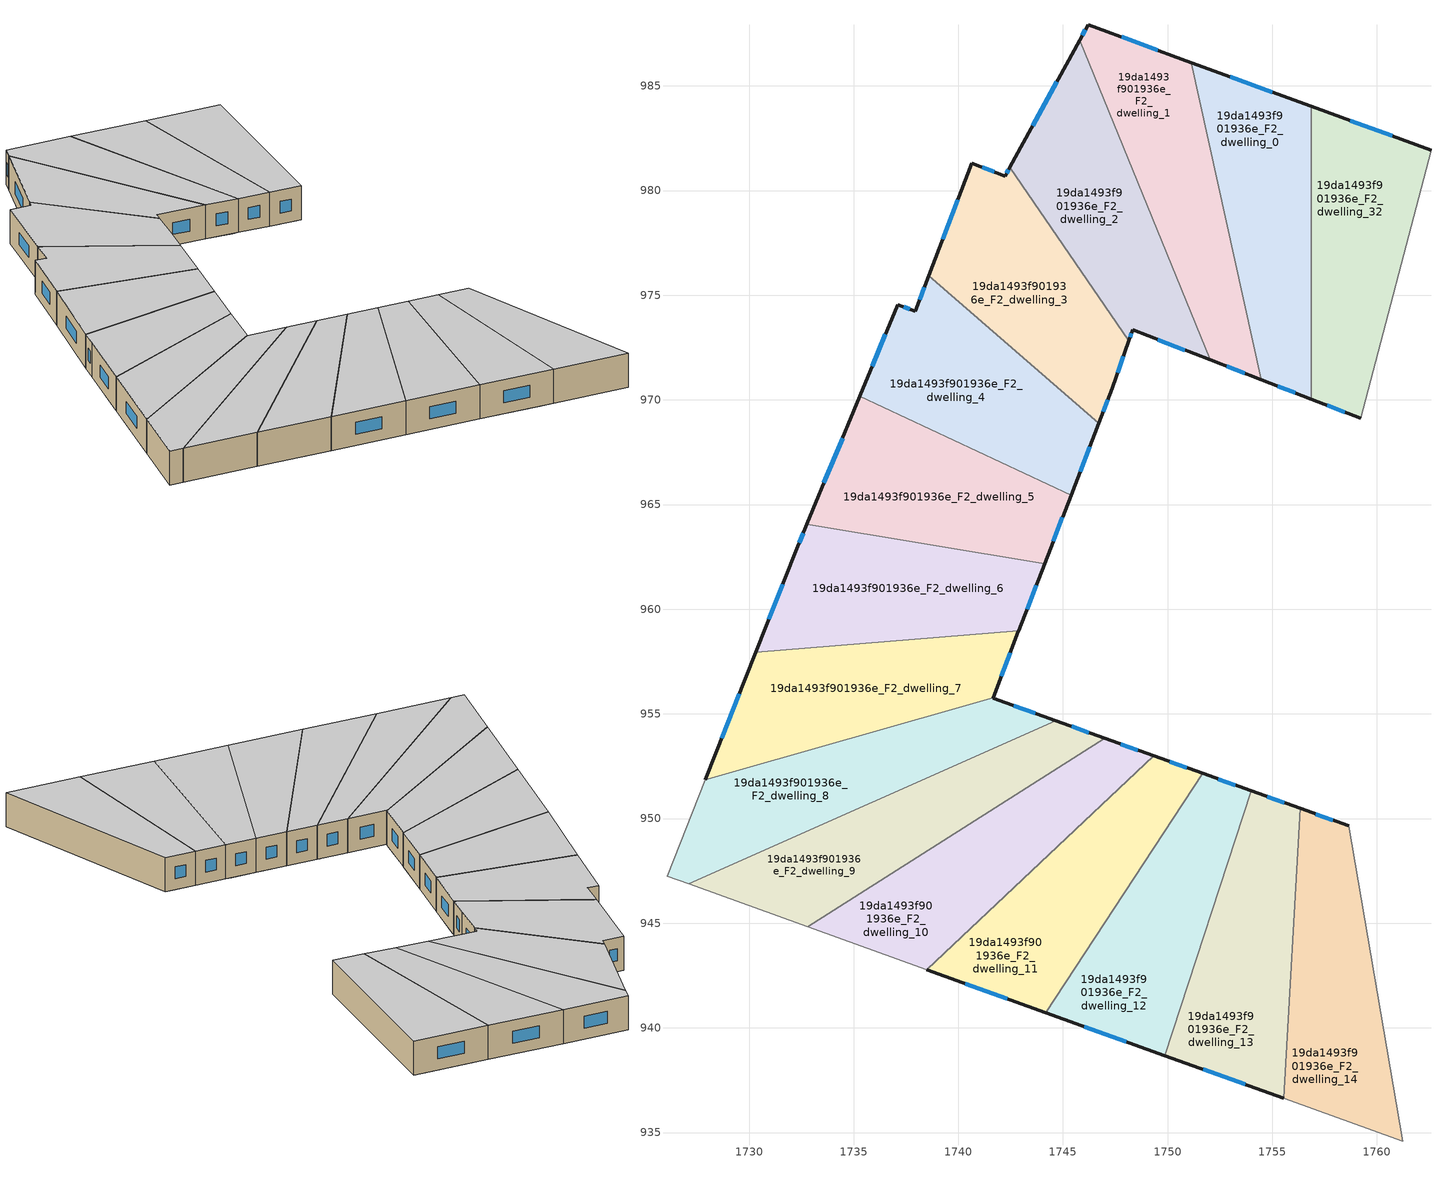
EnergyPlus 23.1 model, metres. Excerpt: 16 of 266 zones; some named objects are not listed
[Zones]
19da1493f901936e_F2_dwelling_0
 floor to 19da1493f901936e_F1_dwelling_10 (EU_floor_Construction): 1755.77,984.42 1756.41,970.21 1754.47,970.96 1751.14,986.12 z6
 floor to 19da1493f901936e_F1_dwelling_9 (EU_floor_Construction): 1756.86,984.02 1756.86,970.04 1756.41,970.21 1755.77,984.42 z6
 wall outside (EU_wall_Construction): 1754.47,970.96 1756.86,970.04 / 1756.86,984.02 1751.14,986.12 z6:9
 wall to 19da1493f901936e_F2_dwelling_1 (EU_wall_Construction): 1751.14,986.12 1754.47,970.96 z6:9
 wall to 19da1493f901936e_F2_dwelling_32 (EU_wall_Construction): 1756.86,970.04 1756.86,984.02 z6:9
 window (EU_Window_Construction): 1755.25,970.66 1756.09,970.34 / 1755,984.7 1753,985.44 z6.98:8.02
 ceiling to 19da1493f901936e_F3_dwelling_0 (EU_floor_Construction): 1756.86,970.04 1756.86,984.02 1751.14,986.12 1754.47,970.96 z9
19da1493f901936e_F2_dwelling_1
 floor to 19da1493f901936e_F1_dwelling_11 (EU_floor_Construction): 1750.21,986.46 1754.08,971.12 1752.03,971.91 1745.79,987.17 1746.2,987.92 z6
 floor to 19da1493f901936e_F1_dwelling_10 (EU_floor_Construction): 1751.14,986.12 1754.47,970.96 1754.08,971.12 1750.21,986.46 z6
 wall outside (EU_wall_Construction): 1752.03,971.91 1754.47,970.96 / 1751.14,986.12 1746.2,987.92 1745.79,987.17 z6:9
 wall to 19da1493f901936e_F2_dwelling_2 (EU_wall_Construction): 1745.79,987.17 1752.03,971.91 z6:9
 window (EU_Window_Construction): 1752.82,971.6 1753.68,971.27 / 1746.07,987.68 1745.92,987.42 / 1749.53,986.71 1747.81,987.34 z6.98:8.02
 ceiling to 19da1493f901936e_F3_dwelling_1 (EU_floor_Construction): 1754.47,970.96 1751.14,986.12 1746.2,987.92 1745.79,987.17 1752.03,971.91 z9
19da1493f901936e_F2_dwelling_10
 floor to 19da1493f901936e_F1_dwelling_20 (EU_floor_Construction): 1749.02,953.11 1737.74,943.05 1732.8,944.83 1747,953.83 z6
 floor to 19da1493f901936e_F1_dwelling_21 (EU_floor_Construction): 1749.33,952.99 1738.49,942.78 1737.74,943.05 1749.02,953.11 z6
 wall outside (EU_wall_Construction): 1749.33,953 1747,953.83 z6:9
 wall to 19da1493f901936e_F2_dwelling_11 (EU_wall_Construction): 1738.49,942.78 1749.33,953 z6:9
 wall adiabatic (EU_wall_Construction): 1732.8,944.83 1738.49,942.78 z6:9
 wall to 19da1493f901936e_F2_dwelling_9 (EU_wall_Construction): 1747,953.83 1732.8,944.83 z6:9
 window (EU_Window_Construction): 1748.57,953.27 1747.76,953.56 z6.98:8.02
 ceiling to 19da1493f901936e_F3_dwelling_10 (EU_floor_Construction): 1749.33,953 1747,953.83 1732.8,944.83 1738.49,942.78 z9
19da1493f901936e_F2_dwelling_11
 floor to 19da1493f901936e_F1_dwelling_21 (EU_floor_Construction): 1751.29,952.29 1743.26,941.06 1738.49,942.78 1749.33,952.99 z6
 floor to 19da1493f901936e_F1_dwelling_22 (EU_floor_Construction): 1751.67,952.16 1744.18,940.73 1743.26,941.06 1751.29,952.29 z6
 wall outside (EU_wall_Construction): 1751.67,952.16 1749.33,953 / 1738.49,942.78 1744.18,940.73 z6:9
 wall to 19da1493f901936e_F2_dwelling_12 (EU_wall_Construction): 1744.18,940.73 1751.67,952.16 z6:9
 window (EU_Window_Construction): 1750.91,952.43 1750.09,952.72 / 1740.34,942.11 1742.33,941.39 z6.98:8.02
 ceiling to 19da1493f901936e_F3_dwelling_11 (EU_floor_Construction): 1744.18,940.73 1751.67,952.16 1749.33,953 1738.49,942.78 z9
19da1493f901936e_F2_dwelling_12
 floor to 19da1493f901936e_F1_dwelling_22 (EU_floor_Construction): 1753.55,951.48 1748.78,939.07 1744.18,940.73 1751.67,952.16 z6
 floor to 19da1493f901936e_F1_dwelling_23 (EU_floor_Construction): 1754,951.32 1749.86,938.68 1748.78,939.07 1753.55,951.48 z6
 wall outside (EU_wall_Construction): 1754,951.32 1751.67,952.16 / 1744.18,940.73 1749.86,938.68 z6:9
 wall to 19da1493f901936e_F2_dwelling_13 (EU_wall_Construction): 1749.86,938.68 1754,951.32 z6:9
 window (EU_Window_Construction): 1753.24,951.59 1752.42,951.89 / 1746.03,940.06 1748.01,939.34 z6.98:8.02
 ceiling to 19da1493f901936e_F3_dwelling_12 (EU_floor_Construction): 1749.86,938.68 1754,951.32 1751.67,952.16 1744.18,940.73 z9
19da1493f901936e_F2_dwelling_13
 floor to 19da1493f901936e_F1_dwelling_23 (EU_floor_Construction): 1755.81,950.67 1754.29,937.08 1749.86,938.68 1754,951.32 z6
 floor to 19da1493f901936e_F1_dwelling_24 (EU_floor_Construction): 1756.33,950.49 1755.55,936.63 1754.29,937.08 1755.81,950.67 z6
 wall outside (EU_wall_Construction): 1756.33,950.49 1754,951.32 / 1749.86,938.68 1755.55,936.63 z6:9
 wall to 19da1493f901936e_F2_dwelling_14 (EU_wall_Construction): 1755.55,936.63 1756.33,950.49 z6:9
 window (EU_Window_Construction): 1755.57,950.76 1754.76,951.05 / 1751.71,938.01 1753.7,937.29 z6.98:8.02
 ceiling to 19da1493f901936e_F3_dwelling_13 (EU_floor_Construction): 1755.55,936.63 1756.33,950.49 1754,951.32 1749.86,938.68 z9
19da1493f901936e_F2_dwelling_14
 floor to 19da1493f901936e_F1_dwelling_24 (EU_floor_Construction): 1758.07,949.86 1759.81,935.09 1755.55,936.63 1756.33,950.49 z6
 floor to 19da1493f901936e_F1_dwelling_25 (EU_floor_Construction): 1758.65,949.65 1761.23,934.58 1759.81,935.09 1758.07,949.86 z6
 wall outside (EU_wall_Construction): 1758.65,949.65 1756.33,950.49 z6:9
 wall to 19da1493f901936e_F2_dwelling_15 (EU_wall_Construction): 1761.23,934.58 1758.65,949.65 z6:9
 wall adiabatic (EU_wall_Construction): 1755.55,936.63 1761.23,934.58 z6:9
 window (EU_Window_Construction): 1757.9,949.93 1757.08,950.22 z6.98:8.02
 ceiling to 19da1493f901936e_F3_dwelling_14 (EU_floor_Construction): 1761.23,934.58 1758.65,949.65 1756.33,950.49 1755.55,936.63 z9
19da1493f901936e_F2_dwelling_2
 floor to 19da1493f901936e_F1_dwelling_12 (EU_floor_Construction): 1745.39,986.45 1751.66,972.05 1748.33,973.34 1748.15,972.82 1742.47,981.12 z6
 floor to 19da1493f901936e_F1_dwelling_11 (EU_floor_Construction): 1745.79,987.17 1752.03,971.91 1751.66,972.05 1745.39,986.45 z6
 wall outside (EU_wall_Construction): 1748.15,972.82 1748.33,973.34 1752.03,971.91 / 1745.79,987.17 1742.47,981.12 z6:9
 wall to 19da1493f901936e_F2_dwelling_3 (EU_wall_Construction): 1742.47,981.12 1748.15,972.82 z6:9
 window (EU_Window_Construction): 1749.53,972.88 1750.83,972.38 / 1748.21,972.99 1748.27,973.18 / 1744.71,985.21 1743.55,983.09 z6.98:8.02
 ceiling to 19da1493f901936e_F3_dwelling_2 (EU_floor_Construction): 1752.03,971.91 1745.79,987.17 1742.47,981.12 1748.15,972.82 1748.33,973.34 z9
19da1493f901936e_F2_dwelling_3
 floor to 19da1493f901936e_F1_dwelling_13 (EU_floor_Construction): 1741.76,980.87 1747.97,972.33 1747.35,970.54 1746.71,968.89 1738.59,975.93 1740.63,981.3 z6
 floor to 19da1493f901936e_F1_dwelling_12 (EU_floor_Construction): 1742.47,981.12 1748.15,972.82 1747.97,972.33 1741.76,980.87 1742.23,980.7 z6
 wall outside (EU_wall_Construction): 1742.47,981.12 1742.23,980.7 1740.63,981.3 1738.59,975.93 / 1746.71,968.89 1747.35,970.54 1748.15,972.82 z6:9
 wall to 19da1493f901936e_F2_dwelling_4 (EU_wall_Construction): 1738.59,975.93 1746.71,968.89 z6:9
 window (EU_Window_Construction): 1742.39,980.98 1742.31,980.83 / 1747.61,971.29 1747.89,972.08 / 1746.92,969.43 1747.14,970.01 / 1739.97,979.56 1739.25,977.68 / 1741.71,980.89 1741.15,981.11 z6.98:8.02
 ceiling to 19da1493f901936e_F3_dwelling_3 (EU_floor_Construction): 1746.71,968.89 1747.35,970.54 1748.15,972.82 1742.47,981.12 1742.23,980.7 1740.63,981.3 1738.59,975.93 z9
19da1493f901936e_F2_dwelling_32
 floor to 19da1493f901936e_F1_dwelling_9 (EU_floor_Construction): 1761.32,982.39 1758.71,969.32 1756.86,970.04 1756.86,984.02 z6
 floor to 19da1493f901936e_F1_dwelling_8 (EU_floor_Construction): 1762.58,981.93 1759.23,969.12 1758.71,969.32 1761.32,982.39 z6
 wall outside (EU_wall_Construction): 1756.86,970.04 1759.23,969.12 / 1762.58,981.93 1756.86,984.02 z6:9
 wall to 19da1493f901936e_F2_dwelling_31 (EU_wall_Construction): 1759.23,969.12 1762.58,981.93 z6:9
 window (EU_Window_Construction): 1757.63,969.74 1758.46,969.42 / 1760.72,982.61 1758.72,983.34 z6.98:8.02
 ceiling to 19da1493f901936e_F3_dwelling_32 (EU_floor_Construction): 1759.23,969.12 1762.58,981.93 1756.86,984.02 1756.86,970.04 z9
19da1493f901936e_F2_dwelling_4
 floor to 19da1493f901936e_F1_dwelling_14 (EU_floor_Construction): 1746.61,968.62 1745.39,965.46 1735.29,970.17 1737.11,974.55 1737.94,974.22 1738.4,975.44 z6
 floor to 19da1493f901936e_F1_dwelling_13 (EU_floor_Construction): 1746.71,968.89 1746.61,968.62 1738.4,975.44 1738.59,975.93 z6
 wall outside (EU_wall_Construction): 1738.59,975.93 1737.94,974.22 1737.11,974.55 1735.29,970.17 / 1745.39,965.46 1746.71,968.89 z6:9
 wall to 19da1493f901936e_F2_dwelling_5 (EU_wall_Construction): 1735.29,970.17 1745.39,965.46 z6:9
 window (EU_Window_Construction): 1738.38,975.38 1738.15,974.78 / 1745.82,966.57 1746.28,967.77 / 1736.52,973.13 1735.88,971.6 / 1737.67,974.33 1737.38,974.45 z6.98:8.02
 ceiling to 19da1493f901936e_F3_dwelling_4 (EU_floor_Construction): 1745.39,965.46 1746.71,968.89 1738.59,975.93 1737.94,974.22 1737.11,974.55 1735.29,970.17 z9
19da1493f901936e_F2_dwelling_5
 floor adiabatic (EU_floor_Construction): 1745.39,965.46 1744.12,962.18 1732.75,964.05 1735.29,970.17 z6
 wall outside (EU_wall_Construction): 1744.12,962.18 1745.39,965.46 / 1735.29,970.17 1732.75,964.05 z6:9
 wall to 19da1493f901936e_F2_dwelling_6 (EU_wall_Construction): 1732.75,964.05 1744.12,962.18 z6:9
 window (EU_Window_Construction): 1744.53,963.25 1744.98,964.39 / 1734.47,968.18 1733.58,966.04 z6.98:8.02
 ceiling to 19da1493f901936e_F3_dwelling_5 (EU_floor_Construction): 1744.12,962.18 1745.39,965.46 1735.29,970.17 1732.75,964.05 z9
19da1493f901936e_F2_dwelling_6
 floor to 19da1493f901936e_F1_dwelling_16 (EU_floor_Construction): 1744.1,962.14 1742.9,959.01 1730.35,958.04 1732.22,962.77 1732.72,963.96 z6
 floor to 19da1493f901936e_F1_dwelling_15 (EU_floor_Construction): 1744.12,962.18 1744.1,962.14 1732.72,963.96 1732.75,964.05 z6
 floor to 19da1493f901936e_F1_dwelling_17 (EU_floor_Construction): 1742.9,959.01 1742.88,958.96 1730.32,957.95 1730.35,958.04 z6
 wall outside (EU_wall_Construction): 1742.88,958.96 1744.12,962.18 / 1732.75,964.05 1732.22,962.77 1730.31,957.95 z6:9
 wall to 19da1493f901936e_F2_dwelling_7 (EU_wall_Construction): 1730.31,957.95 1742.88,958.96 z6:9
 window (EU_Window_Construction): 1743.28,960.01 1743.72,961.14 / 1731.6,961.2 1730.94,959.51 / 1732.58,963.63 1732.4,963.18 z6.98:8.02
 ceiling to 19da1493f901936e_F3_dwelling_6 (EU_floor_Construction): 1742.88,958.96 1744.12,962.18 1732.75,964.05 1732.22,962.77 1730.31,957.95 z9
19da1493f901936e_F2_dwelling_7
 floor to 19da1493f901936e_F1_dwelling_17 (EU_floor_Construction): 1742.88,958.96 1742.87,958.95 1741.72,955.91 1728.01,952.12 1730.32,957.95 z6
 floor to 19da1493f901936e_F1_dwelling_18 (EU_floor_Construction): 1741.72,955.91 1741.67,955.77 1727.9,951.85 1728.01,952.12 z6
 wall outside (EU_wall_Construction): 1741.67,955.77 1742.87,958.95 1742.88,958.96 / 1730.31,957.95 1727.9,951.85 z6:9
 wall to 19da1493f901936e_F2_dwelling_8 (EU_wall_Construction): 1727.9,951.85 1741.67,955.77 z6:9
 window (EU_Window_Construction): 1742.06,956.8 1742.48,957.91 / 1729.53,955.96 1728.69,953.83 z6.98:8.02
 ceiling to 19da1493f901936e_F3_dwelling_7 (EU_floor_Construction): 1741.67,955.77 1742.87,958.95 1742.88,958.96 1730.31,957.95 1727.9,951.85 z9
19da1493f901936e_F2_dwelling_8
 floor to 19da1493f901936e_F1_dwelling_18 (EU_floor_Construction): 1744.49,954.73 1726.69,947.03 1726.08,947.25 1727.9,951.85 1741.67,955.77 1741.66,955.75 z6
 floor to 19da1493f901936e_F1_dwelling_19 (EU_floor_Construction): 1744.66,954.67 1727.11,946.88 1726.69,947.03 1744.49,954.73 z6
 wall outside (EU_wall_Construction): 1744.66,954.67 1741.66,955.75 1741.67,955.77 z6:9
 wall to 19da1493f901936e_F2_dwelling_9 (EU_wall_Construction): 1727.11,946.88 1744.66,954.67 z6:9
 wall adiabatic (EU_wall_Construction): 1727.9,951.85 1726.08,947.25 1727.11,946.88 z6:9
 window (EU_Window_Construction): 1743.68,955.02 1742.64,955.4 z6.98:8.02
 ceiling to 19da1493f901936e_F3_dwelling_8 (EU_floor_Construction): 1744.66,954.67 1741.66,955.75 1741.67,955.77 1727.9,951.85 1726.08,947.25 1727.11,946.88 z9
19da1493f901936e_F2_dwelling_9
 floor to 19da1493f901936e_F1_dwelling_20 (EU_floor_Construction): 1747,953.83 1732.8,944.83 1732.21,945.04 1746.76,953.92 z6
 floor adiabatic (EU_floor_Construction): 1746.76,953.92 1732.21,945.04 1732.8,944.83 1727.11,946.88 1744.66,954.67 1747,953.83 z6
 wall outside (EU_wall_Construction): 1747,953.83 1744.66,954.67 z6:9
 wall adiabatic (EU_wall_Construction): 1727.11,946.88 1732.8,944.83 z6:9
 window (EU_Window_Construction): 1746.24,954.11 1745.42,954.4 z6.98:8.02
 ceiling to 19da1493f901936e_F3_dwelling_9 (EU_floor_Construction): 1747,953.83 1744.66,954.67 1727.11,946.88 1732.8,944.83 z9
[Building]
EU S2 Campaign: North Axis=0; Terrain=City; Solar Distribution=FullExterior
[Site:Location]
Bologna: Latitude=44.5; Longitude=11.25; Time Zone=1; Elevation=37
[SizingPeriod:WeatherFileDays]
AnnualSizingPeriod: Begin Month=1; Begin Day of Month=1; End Month=12; End Day of Month=31; Day of Week for Start Day=Monday; Use Weather File Daylight Saving Period=No; Use Weather File Rain and Snow Indicators=No
[MATERIAL]
EU_InternalMass_Material: Roughness=MediumRough; Thickness=0.1; Conductivity=1; Density=1800; Specific Heat=900; Thermal Absorptance=0.9; Solar Absorptance=0.7; Visible Absorptance=0.7
[MATERIAL:NOMASS] Roughness=MediumRough; Thermal Absorptance=0.9; Solar Absorptance=0.7; Visible Absorptance=0.7
Name | Thermal Resistance
EU_wall_NoMass | 0.905828
EU_floor_NoMass | 0.67114
[WINDOWMATERIAL:SIMPLEGLAZINGSYSTEM]
EU_Window_SimpleGlazing: UFactor=4.52486; Solar Heat Gain Coefficient=0.85; Visible Transmittance=0.85
[CONSTRUCTION]
EU_wall_Construction: EU_wall_NoMass
EU_floor_Construction: EU_floor_NoMass
EU_Window_Construction: EU_Window_SimpleGlazing
EU_InternalMass_Construction: EU_InternalMass_Material
[ZONE] Type=1; Multiplier=1; Ceiling Height=autocalculate; Floor Area=autocalculate; Part of Total Floor Area=Yes
Name | Volume
19da1493f901936e_F2_dwelling_0; 19da1493f901936e_F2_dwelling_1 | 169.952
19da1493f901936e_F2_dwelling_10 | 169.943
19da1493f901936e_F2_dwelling_11 | 169.901
19da1493f901936e_F2_dwelling_12; 19da1493f901936e_F2_dwelling_8 | 169.959
19da1493f901936e_F2_dwelling_13 | 169.975
19da1493f901936e_F2_dwelling_14 | 169.917
19da1493f901936e_F2_dwelling_2 | 169.941
19da1493f901936e_F2_dwelling_3; 19da1493f901936e_F2_dwelling_4 | 169.938
19da1493f901936e_F2_dwelling_32 | 169.916
19da1493f901936e_F2_dwelling_5 | 169.942
19da1493f901936e_F2_dwelling_6 | 169.933
19da1493f901936e_F2_dwelling_7 | 169.948
19da1493f901936e_F2_dwelling_9 | 169.95
[INTERNALMASS] Construction=EU_InternalMass_Construction
Name | Zone or ZoneList | Surface Area
19da1493f901936e_F2_dwelling_0_EU_InternalMass | 19da1493f901936e_F2_dwelling_0 | 56.6504
19da1493f901936e_F2_dwelling_1_EU_InternalMass | 19da1493f901936e_F2_dwelling_1 | 56.6506
19da1493f901936e_F2_dwelling_2_EU_InternalMass | 19da1493f901936e_F2_dwelling_2 | 56.6469
19da1493f901936e_F2_dwelling_3_EU_InternalMass | 19da1493f901936e_F2_dwelling_3 | 56.6463
19da1493f901936e_F2_dwelling_4_EU_InternalMass | 19da1493f901936e_F2_dwelling_4 | 56.6461
19da1493f901936e_F2_dwelling_5_EU_InternalMass | 19da1493f901936e_F2_dwelling_5 | 56.6471
19da1493f901936e_F2_dwelling_6_EU_InternalMass | 19da1493f901936e_F2_dwelling_6 | 56.6444
19da1493f901936e_F2_dwelling_7_EU_InternalMass | 19da1493f901936e_F2_dwelling_7 | 56.6492
19da1493f901936e_F2_dwelling_8_EU_InternalMass | 19da1493f901936e_F2_dwelling_8 | 56.6529
19da1493f901936e_F2_dwelling_9_EU_InternalMass | 19da1493f901936e_F2_dwelling_9 | 56.6497
19da1493f901936e_F2_dwelling_10_EU_InternalMass | 19da1493f901936e_F2_dwelling_10 | 56.6475
19da1493f901936e_F2_dwelling_11_EU_InternalMass | 19da1493f901936e_F2_dwelling_11 | 56.6337
19da1493f901936e_F2_dwelling_12_EU_InternalMass | 19da1493f901936e_F2_dwelling_12 | 56.6529
19da1493f901936e_F2_dwelling_13_EU_InternalMass | 19da1493f901936e_F2_dwelling_13 | 56.6588
19da1493f901936e_F2_dwelling_14_EU_InternalMass | 19da1493f901936e_F2_dwelling_14 | 56.639
19da1493f901936e_F2_dwelling_32_EU_InternalMass | 19da1493f901936e_F2_dwelling_32 | 56.6386
[OTHEREQUIPMENT] Fuel Type=Electricity; Design Level Calculation Method=Watts/Area; Power per Zone Floor Area=1; Fraction Latent=0; Fraction Radiant=0; Fraction Lost=0; Carbon Dioxide Generation Rate=0; EndUse Subcategory=EU_Step8_InternalGains
Name | Zone or ZoneList or Space or SpaceList | Schedule
EU_Step8_InternalGain_19da1493f901936e_F2_dwelling_0_f000 | 19da1493f901936e_F2_dwelling_0 | EU_Step8_GainSchedule_19da1493f901936e_F2_dwelling_0_f000
EU_Step8_InternalGain_19da1493f901936e_F2_dwelling_1_f000 | 19da1493f901936e_F2_dwelling_1 | EU_Step8_GainSchedule_19da1493f901936e_F2_dwelling_1_f000
EU_Step8_InternalGain_19da1493f901936e_F2_dwelling_2_f000 | 19da1493f901936e_F2_dwelling_2 | EU_Step8_GainSchedule_19da1493f901936e_F2_dwelling_2_f000
EU_Step8_InternalGain_19da1493f901936e_F2_dwelling_3_f000 | 19da1493f901936e_F2_dwelling_3 | EU_Step8_GainSchedule_19da1493f901936e_F2_dwelling_3_f000
EU_Step8_InternalGain_19da1493f901936e_F2_dwelling_4_f000 | 19da1493f901936e_F2_dwelling_4 | EU_Step8_GainSchedule_19da1493f901936e_F2_dwelling_4_f000
EU_Step8_InternalGain_19da1493f901936e_F2_dwelling_5_f000 | 19da1493f901936e_F2_dwelling_5 | EU_Step8_GainSchedule_19da1493f901936e_F2_dwelling_5_f000
EU_Step8_InternalGain_19da1493f901936e_F2_dwelling_6_f000 | 19da1493f901936e_F2_dwelling_6 | EU_Step8_GainSchedule_19da1493f901936e_F2_dwelling_6_f000
EU_Step8_InternalGain_19da1493f901936e_F2_dwelling_7_f000 | 19da1493f901936e_F2_dwelling_7 | EU_Step8_GainSchedule_19da1493f901936e_F2_dwelling_7_f000
EU_Step8_InternalGain_19da1493f901936e_F2_dwelling_8_f000 | 19da1493f901936e_F2_dwelling_8 | EU_Step8_GainSchedule_19da1493f901936e_F2_dwelling_8_f000
EU_Step8_InternalGain_19da1493f901936e_F2_dwelling_9_f000 | 19da1493f901936e_F2_dwelling_9 | EU_Step8_GainSchedule_19da1493f901936e_F2_dwelling_9_f000
EU_Step8_InternalGain_19da1493f901936e_F2_dwelling_10_f000 | 19da1493f901936e_F2_dwelling_10 | EU_Step8_GainSchedule_19da1493f901936e_F2_dwelling_10_f000
EU_Step8_InternalGain_19da1493f901936e_F2_dwelling_11_f000 | 19da1493f901936e_F2_dwelling_11 | EU_Step8_GainSchedule_19da1493f901936e_F2_dwelling_11_f000
EU_Step8_InternalGain_19da1493f901936e_F2_dwelling_12_f000 | 19da1493f901936e_F2_dwelling_12 | EU_Step8_GainSchedule_19da1493f901936e_F2_dwelling_12_f000
EU_Step8_InternalGain_19da1493f901936e_F2_dwelling_13_f000 | 19da1493f901936e_F2_dwelling_13 | EU_Step8_GainSchedule_19da1493f901936e_F2_dwelling_13_f000
EU_Step8_InternalGain_19da1493f901936e_F2_dwelling_14_f000 | 19da1493f901936e_F2_dwelling_14 | EU_Step8_GainSchedule_19da1493f901936e_F2_dwelling_14_f000
EU_Step8_InternalGain_19da1493f901936e_F2_dwelling_32_f000 | 19da1493f901936e_F2_dwelling_32 | EU_Step8_GainSchedule_19da1493f901936e_F2_dwelling_32_f000
[ZONEVENTILATION:DESIGNFLOWRATE] Schedule=EU_AlwaysOn; Design Flow Rate Calculation Method=AirChanges/Hour; Air Changes per Hour=0.73129; Ventilation Type=Natural; Fan Pressure Rise=0; Fan Total Efficiency=1; Constant Term Coefficient=1; Temperature Term Coefficient=0; Velocity Term Coefficient=0; Velocity Squared Term Coefficient=0; Minimum Indoor Temperature=-100; Maximum Indoor Temperature=100; Delta Temperature=-100; Minimum Outdoor Temperature=-100; Maximum Outdoor Temperature=100; Maximum Wind Speed=40
Name | Zone or ZoneList or Space or SpaceList
EU_ConstantAir_19da1493f901936e_F2_dwelling_0 | 19da1493f901936e_F2_dwelling_0
EU_ConstantAir_19da1493f901936e_F2_dwelling_1 | 19da1493f901936e_F2_dwelling_1
EU_ConstantAir_19da1493f901936e_F2_dwelling_2 | 19da1493f901936e_F2_dwelling_2
EU_ConstantAir_19da1493f901936e_F2_dwelling_3 | 19da1493f901936e_F2_dwelling_3
EU_ConstantAir_19da1493f901936e_F2_dwelling_4 | 19da1493f901936e_F2_dwelling_4
EU_ConstantAir_19da1493f901936e_F2_dwelling_5 | 19da1493f901936e_F2_dwelling_5
EU_ConstantAir_19da1493f901936e_F2_dwelling_6 | 19da1493f901936e_F2_dwelling_6
EU_ConstantAir_19da1493f901936e_F2_dwelling_7 | 19da1493f901936e_F2_dwelling_7
EU_ConstantAir_19da1493f901936e_F2_dwelling_8 | 19da1493f901936e_F2_dwelling_8
EU_ConstantAir_19da1493f901936e_F2_dwelling_9 | 19da1493f901936e_F2_dwelling_9
EU_ConstantAir_19da1493f901936e_F2_dwelling_10 | 19da1493f901936e_F2_dwelling_10
EU_ConstantAir_19da1493f901936e_F2_dwelling_11 | 19da1493f901936e_F2_dwelling_11
EU_ConstantAir_19da1493f901936e_F2_dwelling_12 | 19da1493f901936e_F2_dwelling_12
EU_ConstantAir_19da1493f901936e_F2_dwelling_13 | 19da1493f901936e_F2_dwelling_13
EU_ConstantAir_19da1493f901936e_F2_dwelling_14 | 19da1493f901936e_F2_dwelling_14
EU_ConstantAir_19da1493f901936e_F2_dwelling_32 | 19da1493f901936e_F2_dwelling_32
[HVACTEMPLATE:ZONE:IDEALLOADSAIRSYSTEM] System Availability Schedule=EU_AlwaysOn; Maximum Heating Supply Air Temperature=50; Minimum Cooling Supply Air Temperature=13; Maximum Heating Supply Air Humidity Ratio=0.0156; Minimum Cooling Supply Air Humidity Ratio=0.0077; Heating Limit=NoLimit; Cooling Limit=NoLimit; Heating Availability Schedule=EU_AlwaysOn; Cooling Availability Schedule=EU_CoolingOff; Dehumidification Control Type=ConstantSensibleHeatRatio; Cooling Sensible Heat Ratio=0.7; Dehumidification Setpoint=60; Humidification Control Type=None; Humidification Setpoint=30; Outdoor Air Method=None; Outdoor Air Flow Rate per Person=0.00944; Outdoor Air Flow Rate per Zone Floor Area=0; Outdoor Air Flow Rate per Zone=0; Demand Controlled Ventilation Type=None; Outdoor Air Economizer Type=NoEconomizer; Heat Recovery Type=None; Sensible Heat Recovery Effectiveness=0.7; Latent Heat Recovery Effectiveness=0.65
Name | Template Thermostat
19da1493f901936e_F2_dwelling_0 | EU_HeatOnly_19da1493f901936e_F2_dwelling_0
19da1493f901936e_F2_dwelling_1 | EU_HeatOnly_19da1493f901936e_F2_dwelling_1
19da1493f901936e_F2_dwelling_2 | EU_HeatOnly_19da1493f901936e_F2_dwelling_2
19da1493f901936e_F2_dwelling_3 | EU_HeatOnly_19da1493f901936e_F2_dwelling_3
19da1493f901936e_F2_dwelling_4 | EU_HeatOnly_19da1493f901936e_F2_dwelling_4
19da1493f901936e_F2_dwelling_5 | EU_HeatOnly_19da1493f901936e_F2_dwelling_5
19da1493f901936e_F2_dwelling_6 | EU_HeatOnly_19da1493f901936e_F2_dwelling_6
19da1493f901936e_F2_dwelling_7 | EU_HeatOnly_19da1493f901936e_F2_dwelling_7
19da1493f901936e_F2_dwelling_8 | EU_HeatOnly_19da1493f901936e_F2_dwelling_8
19da1493f901936e_F2_dwelling_9 | EU_HeatOnly_19da1493f901936e_F2_dwelling_9
19da1493f901936e_F2_dwelling_10 | EU_HeatOnly_19da1493f901936e_F2_dwelling_10
19da1493f901936e_F2_dwelling_11 | EU_HeatOnly_19da1493f901936e_F2_dwelling_11
19da1493f901936e_F2_dwelling_12 | EU_HeatOnly_19da1493f901936e_F2_dwelling_12
19da1493f901936e_F2_dwelling_13 | EU_HeatOnly_19da1493f901936e_F2_dwelling_13
19da1493f901936e_F2_dwelling_14 | EU_HeatOnly_19da1493f901936e_F2_dwelling_14
19da1493f901936e_F2_dwelling_32 | EU_HeatOnly_19da1493f901936e_F2_dwelling_32
[SIZING:ZONE] Zone Cooling Design Supply Air Temperature Input Method=SupplyAirTemperature; Zone Cooling Design Supply Air Temperature=13; Zone Heating Design Supply Air Temperature Input Method=SupplyAirTemperature; Zone Heating Design Supply Air Temperature=50; Zone Cooling Design Supply Air Humidity Ratio=0.008; Zone Heating Design Supply Air Humidity Ratio=0.008; Cooling Design Air Flow Method=DesignDay; Cooling Design Air Flow Rate=0; Cooling Minimum Air Flow per Zone Floor Area=0.000762; Cooling Minimum Air Flow=0; Cooling Minimum Air Flow Fraction=0.2; Heating Design Air Flow Method=DesignDay; Heating Design Air Flow Rate=0; Heating Maximum Air Flow per Zone Floor Area=0.002032; Heating Maximum Air Flow=0.141576; Heating Maximum Air Flow Fraction=0.3; Account for Dedicated Outdoor Air System=No; Dedicated Outdoor Air System Control Strategy=NeutralSupplyAir; Dedicated Outdoor Air Low Setpoint Temperature for Design=autosize; Dedicated Outdoor Air High Setpoint Temperature for Design=autosize; Zone Load Sizing Method=Sensible Load Only No Latent Load; Zone Latent Cooling Design Supply Air Humidity Ratio Input Method=HumidityRatioDifference; Zone Cooling Design Supply Air Humidity Ratio Difference=0.005; Zone Latent Heating Design Supply Air Humidity Ratio Input Method=HumidityRatioDifference; Zone Humidification Design Supply Air Humidity Ratio Difference=0.005
19da1493f901936e_F2_dwelling_0; 19da1493f901936e_F2_dwelling_1; 19da1493f901936e_F2_dwelling_2; 19da1493f901936e_F2_dwelling_3; 19da1493f901936e_F2_dwelling_4; 19da1493f901936e_F2_dwelling_5; 19da1493f901936e_F2_dwelling_6; 19da1493f901936e_F2_dwelling_7; 19da1493f901936e_F2_dwelling_8; 19da1493f901936e_F2_dwelling_9; 19da1493f901936e_F2_dwelling_10; 19da1493f901936e_F2_dwelling_11; 19da1493f901936e_F2_dwelling_12; 19da1493f901936e_F2_dwelling_13; 19da1493f901936e_F2_dwelling_14; 19da1493f901936e_F2_dwelling_32
[SCHEDULE:CONSTANT]
Name | Hourly Value
EU_AlwaysOn | 1
EU_CoolingOff | 0
[SCHEDULE:FILE] Column Number=1; Rows to Skip at Top=0; Number of Hours of Data=8760; Column Separator=Comma; Interpolate to Timestep=No; Minutes per Item=60; Adjust Schedule for Daylight Savings=Yes
Name | File
EU_Step8_GainSchedule_19da1493f901936e_F2_dwelling_0_f000 | ../../schedules/19da1493f901936e/19da1493f901936e_F2_dwelling_0_f000_gain.csv
EU_Step8_GainSchedule_19da1493f901936e_F2_dwelling_1_f000 | ../../schedules/19da1493f901936e/19da1493f901936e_F2_dwelling_1_f000_gain.csv
EU_Step8_GainSchedule_19da1493f901936e_F2_dwelling_2_f000 | ../../schedules/19da1493f901936e/19da1493f901936e_F2_dwelling_2_f000_gain.csv
EU_Step8_GainSchedule_19da1493f901936e_F2_dwelling_3_f000 | ../../schedules/19da1493f901936e/19da1493f901936e_F2_dwelling_3_f000_gain.csv
EU_Step8_GainSchedule_19da1493f901936e_F2_dwelling_4_f000 | ../../schedules/19da1493f901936e/19da1493f901936e_F2_dwelling_4_f000_gain.csv
EU_Step8_GainSchedule_19da1493f901936e_F2_dwelling_5_f000 | ../../schedules/19da1493f901936e/19da1493f901936e_F2_dwelling_5_f000_gain.csv
EU_Step8_GainSchedule_19da1493f901936e_F2_dwelling_6_f000 | ../../schedules/19da1493f901936e/19da1493f901936e_F2_dwelling_6_f000_gain.csv
EU_Step8_GainSchedule_19da1493f901936e_F2_dwelling_7_f000 | ../../schedules/19da1493f901936e/19da1493f901936e_F2_dwelling_7_f000_gain.csv
EU_Step8_GainSchedule_19da1493f901936e_F2_dwelling_8_f000 | ../../schedules/19da1493f901936e/19da1493f901936e_F2_dwelling_8_f000_gain.csv
EU_Step8_GainSchedule_19da1493f901936e_F2_dwelling_9_f000 | ../../schedules/19da1493f901936e/19da1493f901936e_F2_dwelling_9_f000_gain.csv
EU_Step8_GainSchedule_19da1493f901936e_F2_dwelling_10_f000 | ../../schedules/19da1493f901936e/19da1493f901936e_F2_dwelling_10_f000_gain.csv
EU_Step8_GainSchedule_19da1493f901936e_F2_dwelling_11_f000 | ../../schedules/19da1493f901936e/19da1493f901936e_F2_dwelling_11_f000_gain.csv
EU_Step8_GainSchedule_19da1493f901936e_F2_dwelling_12_f000 | ../../schedules/19da1493f901936e/19da1493f901936e_F2_dwelling_12_f000_gain.csv
EU_Step8_GainSchedule_19da1493f901936e_F2_dwelling_13_f000 | ../../schedules/19da1493f901936e/19da1493f901936e_F2_dwelling_13_f000_gain.csv
EU_Step8_GainSchedule_19da1493f901936e_F2_dwelling_14_f000 | ../../schedules/19da1493f901936e/19da1493f901936e_F2_dwelling_14_f000_gain.csv
EU_Step8_GainSchedule_19da1493f901936e_F2_dwelling_32_f000 | ../../schedules/19da1493f901936e/19da1493f901936e_F2_dwelling_32_f000_gain.csv
